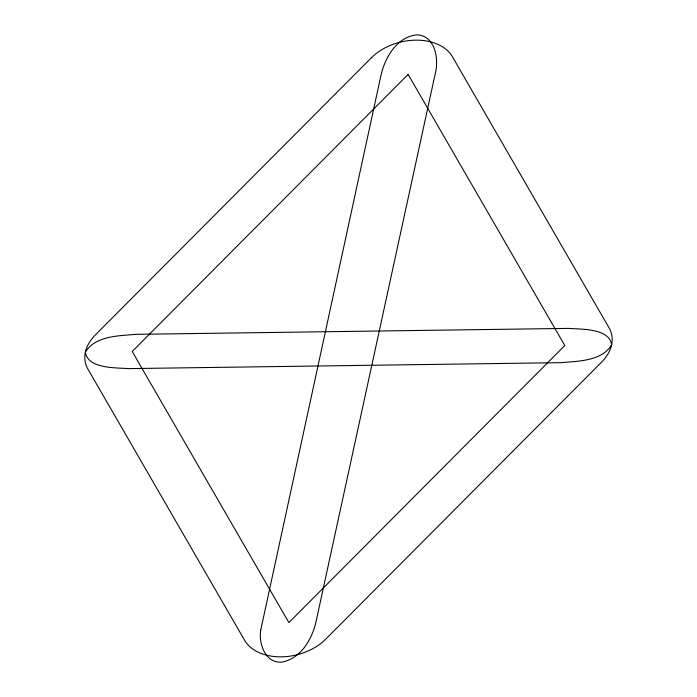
<?xml version="1.0" encoding="UTF-8"?>
<svg xmlns="http://www.w3.org/2000/svg" width="697" height="697" viewBox="0 0 697 697"><rect width="100%" height="100%" fill="white"/><g stroke="black" fill="none" stroke-linecap="round" stroke-linejoin="round"><path stroke-width="1.05" d="M260.722 630.149C258.378 643.923 265.784 664.398 282.729 661.958C301.078 658.012 311.89 639.254 315.907 622.221L435.163 74.039C439.11 59.506 435.564 35.486 416.736 34.85C397.029 36.871 385.232 57.198 381.093 74.779L260.722 630.149M85.391 352.116C87.404 368.861 116.059 367.659 128.492 368.608L561.05 362.658C578.144 361.116 601.694 361.273 611.609 344.884C609.596 328.139 580.941 329.341 568.508 328.392L135.95 334.342C118.856 335.884 95.306 335.727 85.391 352.116M371.301 57.842L95.393 334.9A48.163 33.212 -14 0 0 87.944 369.166L244.595 640.273A48.163 33.212 -14 0 0 325.699 639.158L601.607 362.1A48.163 33.212 -14 0 0 609.056 327.834L452.405 56.727A48.163 33.212 -14 0 0 371.301 57.842M408.128 74.413L132.221 351.48L288.872 622.587L564.779 345.52L408.128 74.413"/></g></svg>
